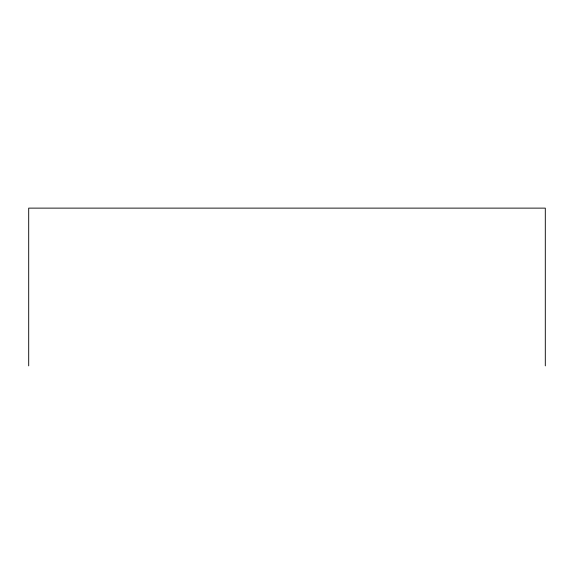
<?xml version="1.0" encoding="UTF-8"?>
<svg xmlns="http://www.w3.org/2000/svg" width="574" height="574" viewBox="0 0 574 574"><rect width="100%" height="100%" fill="white"/><g stroke="black" fill="none" stroke-linecap="round" stroke-linejoin="round"><path stroke-width="0.86" d="M545.3 365.875L545.3 208.125L28.7 208.125L28.7 365.875"/></g></svg>
